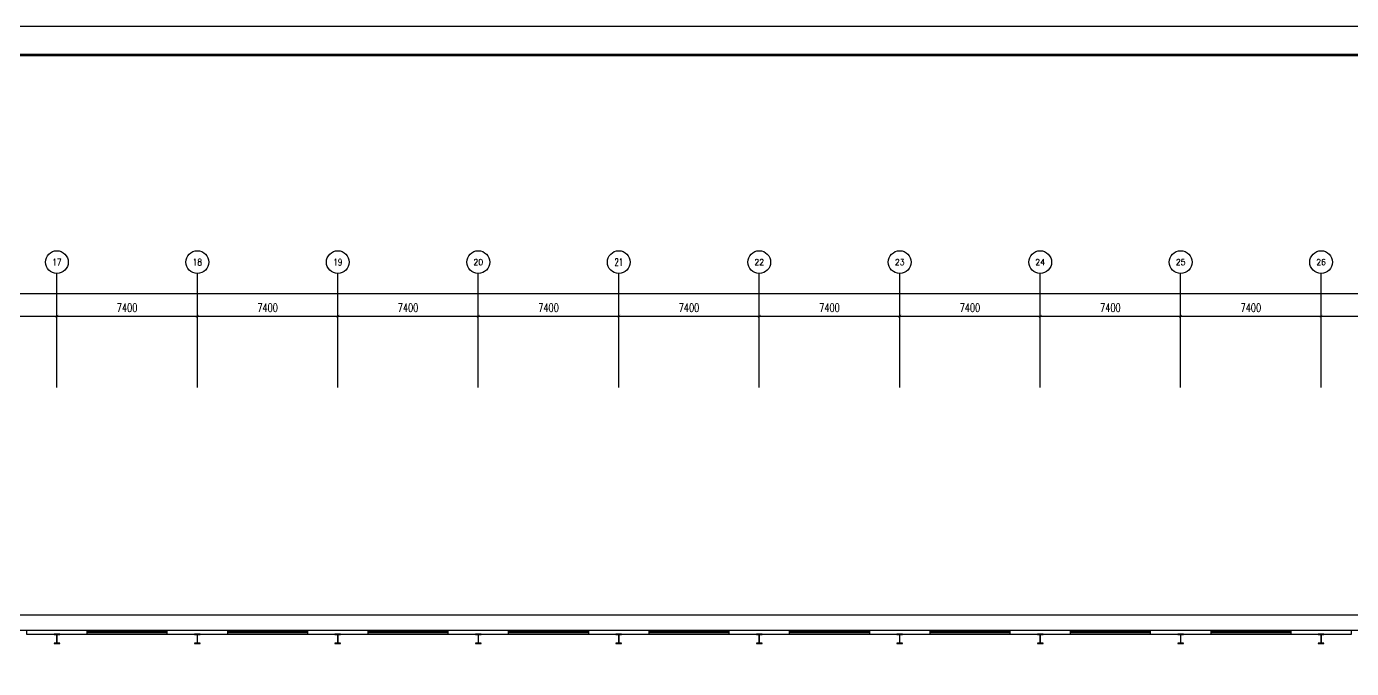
# Model space of a CAD drawing. Extents: x 1751103 to 2598738, y -609732 to 659428.
# Drawn here: x 2224648 to 2294448, y 78683 to 112505 of the extents above; entities that cross this region are included whole.
import ezdxf
from ezdxf.enums import TextEntityAlignment as Align

# ---------------------------------------------------------------- set-up
doc = ezdxf.new("R2010")
doc.units = 0
doc.header["$LTSCALE"] = 1000
doc.header["$MEASUREMENT"] = 0
doc.layers.get('0').update_dxf_attribs({"linetype": 'CONTINUOUS'})
doc.layers.get('DEFPOINTS').update_dxf_attribs({"linetype": 'CONTINUOUS'})
for name, color, linetype in [('AXIS', 3, 'CONTINUOUS'), ('AXIS_TEXT', 7, 'CONTINUOUS'), ('COLUMN', 99, 'CONTINUOUS'), ('GROUND', 2, 'CONTINUOUS'), ('PUB_TITLE', 4, 'CONTINUOUS'), ('WALL', 9, 'CONTINUOUS'), ('WINDOW', 99, 'CONTINUOUS')]:
    doc.layers.add(name, color=color, linetype=linetype)
doc.styles.add('_TCH_AXIS', font='COMPLEX', dxfattribs={"bigfont": 'GBCBIG'})
doc.styles.add('COMPLEX', font='COMPLEX')
doc.styles.add('DIM_FONT', font='SIMPLEX', dxfattribs={"width": 0.7, "bigfont": 'GBCBIG'})
doc.dimstyles.new('DIMN150', dxfattribs={"dimscale": 1.5, "dimtxt": 300, "dimasz": 100, "dimexe": 250, "dimexo": 300, "dimgap": 150, "dimtad": 1, "dimdec": 0, "dimzin": 0, "dimtxsty": 'DIM_FONT', "dimblk": 'ARCHTICK', "dimcen": 0.09, "dimclrt": 7, "dimazin": 3, "dimtfac": 1, "dimtdec": 0, "dimtix": 1, "dimtmove": 0, "dimatfit": 3, "dimtolj": 1, "dimtzin": 0})

# ---------------------------------------------------------------- blocks, each defined once
blk = doc.blocks.new('$WINLIB2D$00000001')
for p, q in [((-0.5, 0.5), (0.5, 0.5)), ((-0.5, 0.5), (-0.5, -0.5)), ((0.5, -0.5), (0.5, 0.5)), ((0.5, 0.167), (-0.5, 0.167)), ((0.5, -0.167), (-0.5, -0.167)), ((-0.5, -0.5), (0.5, -0.5))]:
    blk.add_line(p, q)
blk = doc.blocks.new('_AXISO')
blk.add_circle((0, 0), 0.5)
at = {"layer": 'AXIS_TEXT', "style": 'COMPLEX', "width": 1.041667}
blk.add_attdef('A', text='', height=0.56, dxfattribs=at).set_placement((-0.25, -0.28), (0.25, -0.28), align=Align.FIT)
blk = doc.blocks.new('_ARCHTICK')
at = {"color": 0, "linetype": 'BYBLOCK', "const_width": 0.15}
blk.add_lwpolyline([(-0.5, -0.5), (0.5, 0.5)], dxfattribs=at)
blk = doc.blocks.new('*D99')
at = {"layer": 'AXIS', "color": 0}
for p, q in [((2107648, 93942), (2107648, 98817)), ((2107648, 98442), (2315248, 98442)), ((2315248, 93942), (2315248, 98817))]:
    blk.add_line(p, q, dxfattribs=at)
at = {"layer": 'DEFPOINTS', "color": 0}
for p in [(2315248, 98442), (2107648, 93492), (2315248, 93492)]:
    blk.add_point(p, dxfattribs=at)
at = {"layer": 'AXIS', "color": 0, "xscale": 150, "yscale": 150, "zscale": 150, "rotation": 180}
blk.add_blockref('_ARCHTICK', (2107648, 98442), dxfattribs=at)
at = {"layer": 'AXIS', "color": 0, "xscale": 150, "yscale": 150, "zscale": 150}
blk.add_blockref('_ARCHTICK', (2315248, 98442), dxfattribs=at)
at = {"layer": 'AXIS', "color": 7, "insert": (2211448, 98892), "char_height": 450, "attachment_point": 5, "style": 'DIM_FONT'}
blk.add_mtext('\\A1;207600', dxfattribs=at)
blk = doc.blocks.new('*D116')
at = {"layer": 'AXIS', "color": 0}
for p, q in [((2218848, 93942), (2218848, 97617)), ((2218848, 97242), (2226248, 97242)), ((2226248, 93942), (2226248, 97617))]:
    blk.add_line(p, q, dxfattribs=at)
at = {"layer": 'DEFPOINTS', "color": 0}
for p in [(2226248, 97242), (2218848, 93492), (2226248, 93492)]:
    blk.add_point(p, dxfattribs=at)
at = {"layer": 'AXIS', "color": 0, "xscale": 150, "yscale": 150, "zscale": 150, "rotation": 180}
blk.add_blockref('_ARCHTICK', (2218848, 97242), dxfattribs=at)
at = {"layer": 'AXIS', "color": 0, "xscale": 150, "yscale": 150, "zscale": 150}
blk.add_blockref('_ARCHTICK', (2226248, 97242), dxfattribs=at)
at = {"layer": 'AXIS', "color": 7, "insert": (2222548, 97692), "char_height": 450, "attachment_point": 5, "style": 'DIM_FONT'}
blk.add_mtext('\\A1;7400', dxfattribs=at)
blk = doc.blocks.new('*D117')
at = {"layer": 'AXIS', "color": 0}
for p, q in [((2226248, 93942), (2226248, 97617)), ((2226248, 97242), (2233648, 97242)), ((2233648, 93942), (2233648, 97617))]:
    blk.add_line(p, q, dxfattribs=at)
at = {"layer": 'DEFPOINTS', "color": 0}
for p in [(2233648, 97242), (2226248, 93492), (2233648, 93492)]:
    blk.add_point(p, dxfattribs=at)
at = {"layer": 'AXIS', "color": 0, "xscale": 150, "yscale": 150, "zscale": 150, "rotation": 180}
blk.add_blockref('_ARCHTICK', (2226248, 97242), dxfattribs=at)
at = {"layer": 'AXIS', "color": 0, "xscale": 150, "yscale": 150, "zscale": 150}
blk.add_blockref('_ARCHTICK', (2233648, 97242), dxfattribs=at)
at = {"layer": 'AXIS', "color": 7, "insert": (2229948, 97692), "char_height": 450, "attachment_point": 5, "style": 'DIM_FONT'}
blk.add_mtext('\\A1;7400', dxfattribs=at)
blk = doc.blocks.new('*D118')
at = {"layer": 'AXIS', "color": 0}
for p, q in [((2233648, 93942), (2233648, 97617)), ((2233648, 97242), (2241048, 97242)), ((2241048, 93942), (2241048, 97617))]:
    blk.add_line(p, q, dxfattribs=at)
at = {"layer": 'DEFPOINTS', "color": 0}
for p in [(2241048, 97242), (2233648, 93492), (2241048, 93492)]:
    blk.add_point(p, dxfattribs=at)
at = {"layer": 'AXIS', "color": 0, "xscale": 150, "yscale": 150, "zscale": 150, "rotation": 180}
blk.add_blockref('_ARCHTICK', (2233648, 97242), dxfattribs=at)
at = {"layer": 'AXIS', "color": 0, "xscale": 150, "yscale": 150, "zscale": 150}
blk.add_blockref('_ARCHTICK', (2241048, 97242), dxfattribs=at)
at = {"layer": 'AXIS', "color": 7, "insert": (2237348, 97692), "char_height": 450, "attachment_point": 5, "style": 'DIM_FONT'}
blk.add_mtext('\\A1;7400', dxfattribs=at)
blk = doc.blocks.new('*D119')
at = {"layer": 'AXIS', "color": 0}
for p, q in [((2241048, 93942), (2241048, 97617)), ((2241048, 97242), (2248448, 97242)), ((2248448, 93942), (2248448, 97617))]:
    blk.add_line(p, q, dxfattribs=at)
at = {"layer": 'DEFPOINTS', "color": 0}
for p in [(2248448, 97242), (2241048, 93492), (2248448, 93492)]:
    blk.add_point(p, dxfattribs=at)
at = {"layer": 'AXIS', "color": 0, "xscale": 150, "yscale": 150, "zscale": 150, "rotation": 180}
blk.add_blockref('_ARCHTICK', (2241048, 97242), dxfattribs=at)
at = {"layer": 'AXIS', "color": 0, "xscale": 150, "yscale": 150, "zscale": 150}
blk.add_blockref('_ARCHTICK', (2248448, 97242), dxfattribs=at)
at = {"layer": 'AXIS', "color": 7, "insert": (2244748, 97692), "char_height": 450, "attachment_point": 5, "style": 'DIM_FONT'}
blk.add_mtext('\\A1;7400', dxfattribs=at)
blk = doc.blocks.new('*D120')
at = {"layer": 'AXIS', "color": 0}
for p, q in [((2248448, 93942), (2248448, 97617)), ((2248448, 97242), (2255848, 97242)), ((2255848, 93942), (2255848, 97617))]:
    blk.add_line(p, q, dxfattribs=at)
at = {"layer": 'DEFPOINTS', "color": 0}
for p in [(2255848, 97242), (2248448, 93492), (2255848, 93492)]:
    blk.add_point(p, dxfattribs=at)
at = {"layer": 'AXIS', "color": 0, "xscale": 150, "yscale": 150, "zscale": 150, "rotation": 180}
blk.add_blockref('_ARCHTICK', (2248448, 97242), dxfattribs=at)
at = {"layer": 'AXIS', "color": 0, "xscale": 150, "yscale": 150, "zscale": 150}
blk.add_blockref('_ARCHTICK', (2255848, 97242), dxfattribs=at)
at = {"layer": 'AXIS', "color": 7, "insert": (2252148, 97692), "char_height": 450, "attachment_point": 5, "style": 'DIM_FONT'}
blk.add_mtext('\\A1;7400', dxfattribs=at)
blk = doc.blocks.new('*D121')
at = {"layer": 'AXIS', "color": 0}
for p, q in [((2255848, 93942), (2255848, 97617)), ((2255848, 97242), (2263248, 97242)), ((2263248, 93942), (2263248, 97617))]:
    blk.add_line(p, q, dxfattribs=at)
at = {"layer": 'DEFPOINTS', "color": 0}
for p in [(2263248, 97242), (2255848, 93492), (2263248, 93492)]:
    blk.add_point(p, dxfattribs=at)
at = {"layer": 'AXIS', "color": 0, "xscale": 150, "yscale": 150, "zscale": 150, "rotation": 180}
blk.add_blockref('_ARCHTICK', (2255848, 97242), dxfattribs=at)
at = {"layer": 'AXIS', "color": 0, "xscale": 150, "yscale": 150, "zscale": 150}
blk.add_blockref('_ARCHTICK', (2263248, 97242), dxfattribs=at)
at = {"layer": 'AXIS', "color": 7, "insert": (2259548, 97692), "char_height": 450, "attachment_point": 5, "style": 'DIM_FONT'}
blk.add_mtext('\\A1;7400', dxfattribs=at)
blk = doc.blocks.new('*D122')
at = {"layer": 'AXIS', "color": 0}
for p, q in [((2263248, 93942), (2263248, 97617)), ((2263248, 97242), (2270648, 97242)), ((2270648, 93942), (2270648, 97617))]:
    blk.add_line(p, q, dxfattribs=at)
at = {"layer": 'DEFPOINTS', "color": 0}
for p in [(2270648, 97242), (2263248, 93492), (2270648, 93492)]:
    blk.add_point(p, dxfattribs=at)
at = {"layer": 'AXIS', "color": 0, "xscale": 150, "yscale": 150, "zscale": 150, "rotation": 180}
blk.add_blockref('_ARCHTICK', (2263248, 97242), dxfattribs=at)
at = {"layer": 'AXIS', "color": 0, "xscale": 150, "yscale": 150, "zscale": 150}
blk.add_blockref('_ARCHTICK', (2270648, 97242), dxfattribs=at)
at = {"layer": 'AXIS', "color": 7, "insert": (2266948, 97692), "char_height": 450, "attachment_point": 5, "style": 'DIM_FONT'}
blk.add_mtext('\\A1;7400', dxfattribs=at)
blk = doc.blocks.new('*D123')
at = {"layer": 'AXIS', "color": 0}
for p, q in [((2270648, 93942), (2270648, 97617)), ((2270648, 97242), (2278048, 97242)), ((2278048, 93942), (2278048, 97617))]:
    blk.add_line(p, q, dxfattribs=at)
at = {"layer": 'DEFPOINTS', "color": 0}
for p in [(2278048, 97242), (2270648, 93492), (2278048, 93492)]:
    blk.add_point(p, dxfattribs=at)
at = {"layer": 'AXIS', "color": 0, "xscale": 150, "yscale": 150, "zscale": 150, "rotation": 180}
blk.add_blockref('_ARCHTICK', (2270648, 97242), dxfattribs=at)
at = {"layer": 'AXIS', "color": 0, "xscale": 150, "yscale": 150, "zscale": 150}
blk.add_blockref('_ARCHTICK', (2278048, 97242), dxfattribs=at)
at = {"layer": 'AXIS', "color": 7, "insert": (2274348, 97692), "char_height": 450, "attachment_point": 5, "style": 'DIM_FONT'}
blk.add_mtext('\\A1;7400', dxfattribs=at)
blk = doc.blocks.new('*D124')
at = {"layer": 'AXIS', "color": 0}
for p, q in [((2278048, 93942), (2278048, 97617)), ((2278048, 97242), (2285448, 97242)), ((2285448, 93942), (2285448, 97617))]:
    blk.add_line(p, q, dxfattribs=at)
at = {"layer": 'DEFPOINTS', "color": 0}
for p in [(2285448, 97242), (2278048, 93492), (2285448, 93492)]:
    blk.add_point(p, dxfattribs=at)
at = {"layer": 'AXIS', "color": 0, "xscale": 150, "yscale": 150, "zscale": 150, "rotation": 180}
blk.add_blockref('_ARCHTICK', (2278048, 97242), dxfattribs=at)
at = {"layer": 'AXIS', "color": 0, "xscale": 150, "yscale": 150, "zscale": 150}
blk.add_blockref('_ARCHTICK', (2285448, 97242), dxfattribs=at)
at = {"layer": 'AXIS', "color": 7, "insert": (2281748, 97692), "char_height": 450, "attachment_point": 5, "style": 'DIM_FONT'}
blk.add_mtext('\\A1;7400', dxfattribs=at)
blk = doc.blocks.new('*D125')
at = {"layer": 'AXIS', "color": 0}
for p, q in [((2285448, 93942), (2285448, 97617)), ((2285448, 97242), (2292848, 97242)), ((2292848, 93942), (2292848, 97617))]:
    blk.add_line(p, q, dxfattribs=at)
at = {"layer": 'DEFPOINTS', "color": 0}
for p in [(2292848, 97242), (2285448, 93492), (2292848, 93492)]:
    blk.add_point(p, dxfattribs=at)
at = {"layer": 'AXIS', "color": 0, "xscale": 150, "yscale": 150, "zscale": 150, "rotation": 180}
blk.add_blockref('_ARCHTICK', (2285448, 97242), dxfattribs=at)
at = {"layer": 'AXIS', "color": 0, "xscale": 150, "yscale": 150, "zscale": 150}
blk.add_blockref('_ARCHTICK', (2292848, 97242), dxfattribs=at)
at = {"layer": 'AXIS', "color": 7, "insert": (2289148, 97692), "char_height": 450, "attachment_point": 5, "style": 'DIM_FONT'}
blk.add_mtext('\\A1;7400', dxfattribs=at)
blk = doc.blocks.new('*D126')
at = {"layer": 'AXIS', "color": 0}
for p, q in [((2292848, 93942), (2292848, 97617)), ((2292848, 97242), (2300248, 97242)), ((2300248, 93942), (2300248, 97617))]:
    blk.add_line(p, q, dxfattribs=at)
at = {"layer": 'DEFPOINTS', "color": 0}
for p in [(2300248, 97242), (2292848, 93492), (2300248, 93492)]:
    blk.add_point(p, dxfattribs=at)
at = {"layer": 'AXIS', "color": 0, "xscale": 150, "yscale": 150, "zscale": 150, "rotation": 180}
blk.add_blockref('_ARCHTICK', (2292848, 97242), dxfattribs=at)
at = {"layer": 'AXIS', "color": 0, "xscale": 150, "yscale": 150, "zscale": 150}
blk.add_blockref('_ARCHTICK', (2300248, 97242), dxfattribs=at)
at = {"layer": 'AXIS', "color": 7, "insert": (2296548, 97692), "char_height": 450, "attachment_point": 5, "style": 'DIM_FONT'}
blk.add_mtext('\\A1;7400', dxfattribs=at)
blk = doc.blocks.new('W2')
at = {"layer": 'AXIS', "color": 8}
for p, q in [((2226247.9, 93491.5), (2226247.9, 99491.5)), ((2233647.9, 93491.5), (2233647.9, 99491.5)), ((2241047.9, 93491.5), (2241047.9, 99491.5)), ((2248447.9, 93491.5), (2248447.9, 99491.5)), ((2255847.9, 93491.5), (2255847.9, 99491.5)), ((2263247.9, 93491.5), (2263247.9, 99491.5)), ((2270647.9, 93491.5), (2270647.9, 99491.5)), ((2278047.9, 93491.5), (2278047.9, 99491.5)), ((2285447.9, 93491.5), (2285447.9, 99491.5)), ((2292847.9, 93491.5), (2292847.9, 99491.5))]:
    blk.add_line(p, q, dxfattribs=at)
at = {"layer": 'COLUMN', "color": 8}
for p, q in [((2226397.9, 80491.5), (2226097.9, 80491.5)), ((2226097.9, 80491.5), (2226097.9, 80473.5)), ((2226097.9, 80473.5), (2226237.9, 80473.5)), ((2226237.9, 80473.5), (2226242.9, 80468.5)), ((2226242.9, 80468.5), (2226242.9, 80014.5)), ((2226252.9, 80468.5), (2226257.9, 80473.5)), ((2226252.9, 80014.5), (2226252.9, 80468.5)), ((2226257.9, 80473.5), (2226397.9, 80473.5)), ((2226397.9, 80473.5), (2226397.9, 80491.5)), ((2233797.9, 80491.5), (2233497.9, 80491.5)), ((2233497.9, 80491.5), (2233497.9, 80473.5)), ((2233497.9, 80473.5), (2233637.9, 80473.5)), ((2233637.9, 80473.5), (2233642.9, 80468.5)), ((2233642.9, 80468.5), (2233642.9, 80014.5)), ((2233652.9, 80468.5), (2233657.9, 80473.5)), ((2233652.9, 80014.5), (2233652.9, 80468.5)), ((2233657.9, 80473.5), (2233797.9, 80473.5)), ((2233797.9, 80473.5), (2233797.9, 80491.5)), ((2241197.9, 80491.5), (2240897.9, 80491.5)), ((2240897.9, 80491.5), (2240897.9, 80473.5)), ((2240897.9, 80473.5), (2241037.9, 80473.5)), ((2241037.9, 80473.5), (2241042.9, 80468.5)), ((2241042.9, 80468.5), (2241042.9, 80014.5)), ((2241052.9, 80468.5), (2241057.9, 80473.5)), ((2241052.9, 80014.5), (2241052.9, 80468.5)), ((2241057.9, 80473.5), (2241197.9, 80473.5)), ((2241197.9, 80473.5), (2241197.9, 80491.5)), ((2248597.9, 80491.5), (2248297.9, 80491.5)), ((2248297.9, 80491.5), (2248297.9, 80473.5)), ((2248297.9, 80473.5), (2248437.9, 80473.5)), ((2248437.9, 80473.5), (2248442.9, 80468.5)), ((2248442.9, 80468.5), (2248442.9, 80014.5)), ((2248452.9, 80468.5), (2248457.9, 80473.5)), ((2248452.9, 80014.5), (2248452.9, 80468.5)), ((2248457.9, 80473.5), (2248597.9, 80473.5)), ((2248597.9, 80473.5), (2248597.9, 80491.5)), ((2255997.9, 80491.5), (2255697.9, 80491.5)), ((2255697.9, 80491.5), (2255697.9, 80473.5)), ((2255697.9, 80473.5), (2255837.9, 80473.5)), ((2255837.9, 80473.5), (2255842.9, 80468.5)), ((2255842.9, 80468.5), (2255842.9, 80014.5)), ((2255852.9, 80468.5), (2255857.9, 80473.5)), ((2255852.9, 80014.5), (2255852.9, 80468.5)), ((2255857.9, 80473.5), (2255997.9, 80473.5)), ((2255997.9, 80473.5), (2255997.9, 80491.5)), ((2263397.9, 80491.5), (2263097.9, 80491.5)), ((2263097.9, 80491.5), (2263097.9, 80473.5)), ((2263097.9, 80473.5), (2263237.9, 80473.5)), ((2263237.9, 80473.5), (2263242.9, 80468.5)), ((2263242.9, 80468.5), (2263242.9, 80014.5)), ((2263252.9, 80468.5), (2263257.9, 80473.5)), ((2263252.9, 80014.5), (2263252.9, 80468.5)), ((2263257.9, 80473.5), (2263397.9, 80473.5)), ((2263397.9, 80473.5), (2263397.9, 80491.5)), ((2270797.9, 80491.5), (2270497.9, 80491.5)), ((2270497.9, 80491.5), (2270497.9, 80473.5)), ((2270497.9, 80473.5), (2270637.9, 80473.5)), ((2270637.9, 80473.5), (2270642.9, 80468.5)), ((2270642.9, 80468.5), (2270642.9, 80014.5)), ((2270652.9, 80468.5), (2270657.9, 80473.5)), ((2270652.9, 80014.5), (2270652.9, 80468.5)), ((2270657.9, 80473.5), (2270797.9, 80473.5)), ((2270797.9, 80473.5), (2270797.9, 80491.5)), ((2278197.9, 80491.5), (2277897.9, 80491.5)), ((2277897.9, 80491.5), (2277897.9, 80473.5)), ((2277897.9, 80473.5), (2278037.9, 80473.5)), ((2278037.9, 80473.5), (2278042.9, 80468.5)), ((2278042.9, 80468.5), (2278042.9, 80014.5)), ((2278052.9, 80468.5), (2278057.9, 80473.5)), ((2278052.9, 80014.5), (2278052.9, 80468.5)), ((2278057.9, 80473.5), (2278197.9, 80473.5)), ((2278197.9, 80473.5), (2278197.9, 80491.5)), ((2285597.9, 80491.5), (2285297.9, 80491.5)), ((2285297.9, 80491.5), (2285297.9, 80473.5)), ((2285297.9, 80473.5), (2285437.9, 80473.5)), ((2285437.9, 80473.5), (2285442.9, 80468.5)), ((2285442.9, 80468.5), (2285442.9, 80014.5)), ((2285452.9, 80468.5), (2285457.9, 80473.5)), ((2285452.9, 80014.5), (2285452.9, 80468.5)), ((2285457.9, 80473.5), (2285597.9, 80473.5)), ((2285597.9, 80473.5), (2285597.9, 80491.5)), ((2292997.9, 80491.5), (2292697.9, 80491.5)), ((2292697.9, 80491.5), (2292697.9, 80473.5)), ((2292697.9, 80473.5), (2292837.9, 80473.5)), ((2292837.9, 80473.5), (2292842.9, 80468.5)), ((2292842.9, 80468.5), (2292842.9, 80014.5)), ((2292852.9, 80468.5), (2292857.9, 80473.5)), ((2292852.9, 80014.5), (2292852.9, 80468.5)), ((2292857.9, 80473.5), (2292997.9, 80473.5)), ((2292997.9, 80473.5), (2292997.9, 80491.5)), ((2226237.9, 80009.5), (2226097.9, 80009.5)), ((2226097.9, 80009.5), (2226097.9, 79991.5)), ((2226097.9, 79991.5), (2226397.9, 79991.5)), ((2226242.9, 80014.5), (2226237.9, 80009.5)), ((2226257.9, 80009.5), (2226252.9, 80014.5)), ((2226397.9, 80009.5), (2226257.9, 80009.5)), ((2226397.9, 79991.5), (2226397.9, 80009.5)), ((2233637.9, 80009.5), (2233497.9, 80009.5)), ((2233497.9, 80009.5), (2233497.9, 79991.5)), ((2233497.9, 79991.5), (2233797.9, 79991.5)), ((2233642.9, 80014.5), (2233637.9, 80009.5)), ((2233657.9, 80009.5), (2233652.9, 80014.5)), ((2233797.9, 80009.5), (2233657.9, 80009.5)), ((2233797.9, 79991.5), (2233797.9, 80009.5)), ((2241037.9, 80009.5), (2240897.9, 80009.5)), ((2240897.9, 80009.5), (2240897.9, 79991.5)), ((2240897.9, 79991.5), (2241197.9, 79991.5)), ((2241042.9, 80014.5), (2241037.9, 80009.5)), ((2241057.9, 80009.5), (2241052.9, 80014.5)), ((2241197.9, 80009.5), (2241057.9, 80009.5)), ((2241197.9, 79991.5), (2241197.9, 80009.5)), ((2248437.9, 80009.5), (2248297.9, 80009.5)), ((2248297.9, 80009.5), (2248297.9, 79991.5)), ((2248297.9, 79991.5), (2248597.9, 79991.5)), ((2248442.9, 80014.5), (2248437.9, 80009.5)), ((2248457.9, 80009.5), (2248452.9, 80014.5)), ((2248597.9, 80009.5), (2248457.9, 80009.5)), ((2248597.9, 79991.5), (2248597.9, 80009.5)), ((2255837.9, 80009.5), (2255697.9, 80009.5)), ((2255697.9, 80009.5), (2255697.9, 79991.5)), ((2255697.9, 79991.5), (2255997.9, 79991.5)), ((2255842.9, 80014.5), (2255837.9, 80009.5)), ((2255857.9, 80009.5), (2255852.9, 80014.5)), ((2255997.9, 80009.5), (2255857.9, 80009.5)), ((2255997.9, 79991.5), (2255997.9, 80009.5)), ((2263237.9, 80009.5), (2263097.9, 80009.5)), ((2263097.9, 80009.5), (2263097.9, 79991.5)), ((2263097.9, 79991.5), (2263397.9, 79991.5)), ((2263242.9, 80014.5), (2263237.9, 80009.5)), ((2263257.9, 80009.5), (2263252.9, 80014.5)), ((2263397.9, 80009.5), (2263257.9, 80009.5)), ((2263397.9, 79991.5), (2263397.9, 80009.5)), ((2270637.9, 80009.5), (2270497.9, 80009.5)), ((2270497.9, 80009.5), (2270497.9, 79991.5)), ((2270497.9, 79991.5), (2270797.9, 79991.5)), ((2270642.9, 80014.5), (2270637.9, 80009.5)), ((2270657.9, 80009.5), (2270652.9, 80014.5)), ((2270797.9, 80009.5), (2270657.9, 80009.5)), ((2270797.9, 79991.5), (2270797.9, 80009.5)), ((2278037.9, 80009.5), (2277897.9, 80009.5)), ((2277897.9, 80009.5), (2277897.9, 79991.5)), ((2277897.9, 79991.5), (2278197.9, 79991.5)), ((2278042.9, 80014.5), (2278037.9, 80009.5)), ((2278057.9, 80009.5), (2278052.9, 80014.5)), ((2278197.9, 80009.5), (2278057.9, 80009.5)), ((2278197.9, 79991.5), (2278197.9, 80009.5)), ((2285437.9, 80009.5), (2285297.9, 80009.5)), ((2285297.9, 80009.5), (2285297.9, 79991.5)), ((2285297.9, 79991.5), (2285597.9, 79991.5)), ((2285442.9, 80014.5), (2285437.9, 80009.5)), ((2285457.9, 80009.5), (2285452.9, 80014.5)), ((2285597.9, 80009.5), (2285457.9, 80009.5)), ((2285597.9, 79991.5), (2285597.9, 80009.5)), ((2292837.9, 80009.5), (2292697.9, 80009.5)), ((2292697.9, 80009.5), (2292697.9, 79991.5)), ((2292697.9, 79991.5), (2292997.9, 79991.5)), ((2292842.9, 80014.5), (2292837.9, 80009.5)), ((2292857.9, 80009.5), (2292852.9, 80014.5)), ((2292997.9, 80009.5), (2292857.9, 80009.5)), ((2292997.9, 79991.5), (2292997.9, 80009.5))]:
    blk.add_line(p, q, dxfattribs=at)
at = {"layer": 'GROUND', "color": 8}
for p, q in [((2316047.9, 81491.5), (2212597.9, 81491.5)), ((2315247.9, 80691.5), (2211797.9, 80691.5))]:
    blk.add_line(p, q, dxfattribs=at)
at = {"layer": 'WALL', "color": 8}
for p, q in [((2226247.9, 80691.5), (2224647.9, 80691.5)), ((2224647.9, 80691.5), (2224647.9, 80491.5)), ((2224647.9, 80491.5), (2226097.9, 80491.5)), ((2227847.9, 80691.5), (2226247.9, 80691.5)), ((2226397.9, 80491.5), (2227847.9, 80491.5)), ((2227847.9, 80491.5), (2227847.9, 80691.5)), ((2233647.9, 80691.5), (2232047.9, 80691.5)), ((2232047.9, 80691.5), (2232047.9, 80491.5)), ((2232047.9, 80491.5), (2233497.9, 80491.5)), ((2235247.9, 80691.5), (2233647.9, 80691.5)), ((2233797.9, 80491.5), (2235247.9, 80491.5)), ((2235247.9, 80491.5), (2235247.9, 80691.5)), ((2241047.9, 80691.5), (2239447.9, 80691.5)), ((2239447.9, 80691.5), (2239447.9, 80491.5)), ((2239447.9, 80491.5), (2240897.9, 80491.5)), ((2242647.9, 80691.5), (2241047.9, 80691.5)), ((2241197.9, 80491.5), (2242647.9, 80491.5)), ((2242647.9, 80491.5), (2242647.9, 80691.5)), ((2248447.9, 80691.5), (2246847.9, 80691.5)), ((2246847.9, 80691.5), (2246847.9, 80491.5)), ((2246847.9, 80491.5), (2248297.9, 80491.5)), ((2250047.9, 80691.5), (2248447.9, 80691.5)), ((2248597.9, 80491.5), (2250047.9, 80491.5)), ((2250047.9, 80491.5), (2250047.9, 80691.5)), ((2255847.9, 80691.5), (2254247.9, 80691.5)), ((2254247.9, 80691.5), (2254247.9, 80491.5)), ((2254247.9, 80491.5), (2255697.9, 80491.5)), ((2257447.9, 80691.5), (2255847.9, 80691.5)), ((2255997.9, 80491.5), (2257447.9, 80491.5)), ((2257447.9, 80491.5), (2257447.9, 80691.5)), ((2263247.9, 80691.5), (2261647.9, 80691.5)), ((2261647.9, 80691.5), (2261647.9, 80491.5)), ((2261647.9, 80491.5), (2263097.9, 80491.5)), ((2264847.9, 80691.5), (2263247.9, 80691.5)), ((2263397.9, 80491.5), (2264847.9, 80491.5)), ((2264847.9, 80491.5), (2264847.9, 80691.5)), ((2270647.9, 80691.5), (2269047.9, 80691.5)), ((2269047.9, 80691.5), (2269047.9, 80491.5)), ((2269047.9, 80491.5), (2270497.9, 80491.5)), ((2272247.9, 80691.5), (2270647.9, 80691.5)), ((2270797.9, 80491.5), (2272247.9, 80491.5)), ((2272247.9, 80491.5), (2272247.9, 80691.5)), ((2278047.9, 80691.5), (2276447.9, 80691.5)), ((2276447.9, 80691.5), (2276447.9, 80491.5)), ((2276447.9, 80491.5), (2277897.9, 80491.5)), ((2279647.9, 80691.5), (2278047.9, 80691.5)), ((2278197.9, 80491.5), (2279647.9, 80491.5)), ((2279647.9, 80491.5), (2279647.9, 80691.5)), ((2285447.9, 80691.5), (2283847.9, 80691.5)), ((2283847.9, 80691.5), (2283847.9, 80491.5)), ((2283847.9, 80491.5), (2285297.9, 80491.5)), ((2287047.9, 80691.5), (2285447.9, 80691.5)), ((2285597.9, 80491.5), (2287047.9, 80491.5)), ((2287047.9, 80491.5), (2287047.9, 80691.5)), ((2292847.9, 80691.5), (2291247.9, 80691.5)), ((2291247.9, 80691.5), (2291247.9, 80491.5)), ((2291247.9, 80491.5), (2292697.9, 80491.5)), ((2294447.9, 80691.5), (2292847.9, 80691.5)), ((2292997.9, 80491.5), (2294447.9, 80491.5)), ((2294447.9, 80491.5), (2294447.9, 80691.5))]:
    blk.add_line(p, q, dxfattribs=at)
at = {"layer": 'AXIS', "color": 8}
ref = blk.add_blockref('_AXISO', (2226247.9, 100091.5), dxfattribs=dict(at, xscale=1200, yscale=1200, zscale=1200))
ref.add_attrib('A', '17', dxfattribs={"layer": 'AXIS_TEXT', "color": 8, "height": 340.8, "style": '_TCH_AXIS', "width": 1.034483}).set_placement((2226004.4, 99921.1), (2226491.3, 99921.1), align=Align.FIT)
ref = blk.add_blockref('_AXISO', (2233647.9, 100091.5), dxfattribs=dict(at, xscale=1200, yscale=1200, zscale=1200))
ref.add_attrib('A', '18', dxfattribs={"layer": 'AXIS_TEXT', "color": 8, "height": 340.8, "style": '_TCH_AXIS', "width": 1.034483}).set_placement((2233404.4, 99921.1), (2233891.3, 99921.1), align=Align.FIT)
ref = blk.add_blockref('_AXISO', (2241047.9, 100091.5), dxfattribs=dict(at, xscale=1200, yscale=1200, zscale=1200))
ref.add_attrib('A', '19', dxfattribs={"layer": 'AXIS_TEXT', "color": 8, "height": 347.88, "style": '_TCH_AXIS'}).set_placement((2240807.7, 99917.6), (2241288.1, 99917.6), align=Align.FIT)
ref = blk.add_blockref('_AXISO', (2248447.9, 100091.5), dxfattribs=dict(at, xscale=1200, yscale=1200, zscale=1200))
ref.add_attrib('A', '20', dxfattribs={"layer": 'AXIS_TEXT', "color": 8, "height": 314.9, "style": '_TCH_AXIS'}).set_placement((2248193, 99934.1), (2248702.8, 99934.1), align=Align.FIT)
ref = blk.add_blockref('_AXISO', (2255847.9, 100091.5), dxfattribs=dict(at, xscale=1200, yscale=1200, zscale=1200))
ref.add_attrib('A', '21', dxfattribs={"layer": 'AXIS_TEXT', "color": 8, "height": 378.95, "style": '_TCH_AXIS', "width": 0.862069}).set_placement((2255622.3, 99902.1), (2256073.4, 99902.1), align=Align.FIT)
ref = blk.add_blockref('_AXISO', (2263247.9, 100091.5), dxfattribs=dict(at, xscale=1200, yscale=1200, zscale=1200))
ref.add_attrib('A', '22', dxfattribs={"layer": 'AXIS_TEXT', "color": 8, "height": 314.9, "style": '_TCH_AXIS'}).set_placement((2262993, 99934.1), (2263502.8, 99934.1), align=Align.FIT)
ref = blk.add_blockref('_AXISO', (2270647.9, 100091.5), dxfattribs=dict(at, xscale=1200, yscale=1200, zscale=1200))
ref.add_attrib('A', '23', dxfattribs={"layer": 'AXIS_TEXT', "color": 8, "height": 314.9, "style": '_TCH_AXIS'}).set_placement((2270393, 99934.1), (2270902.8, 99934.1), align=Align.FIT)
ref = blk.add_blockref('_AXISO', (2278047.9, 100091.5), dxfattribs=dict(at, xscale=1200, yscale=1200, zscale=1200))
ref.add_attrib('A', '24', dxfattribs={"layer": 'AXIS_TEXT', "color": 8, "height": 308.98, "style": '_TCH_AXIS', "width": 0.972222}).set_placement((2277790.4, 99937), (2278305.4, 99937), align=Align.FIT)
ref = blk.add_blockref('_AXISO', (2285447.9, 100091.5), dxfattribs=dict(at, xscale=1200, yscale=1200, zscale=1200))
ref.add_attrib('A', '25', dxfattribs={"layer": 'AXIS_TEXT', "color": 8, "height": 314.9, "style": '_TCH_AXIS'}).set_placement((2285193, 99934.1), (2285702.8, 99934.1), align=Align.FIT)
ref = blk.add_blockref('_AXISO', (2292847.9, 100091.5), dxfattribs=dict(at, xscale=1200, yscale=1200, zscale=1200))
ref.add_attrib('A', '26', dxfattribs={"layer": 'AXIS_TEXT', "color": 8, "height": 321.04, "style": '_TCH_AXIS', "width": 0.970588}).set_placement((2292595.6, 99931), (2293100.1, 99931), align=Align.FIT)
at = {"layer": 'WINDOW', "color": 8, "xscale": 4200, "yscale": -200, "zscale": 4200}
for p in [(2229947.9, 80591.5), (2237347.9, 80591.5), (2244747.9, 80591.5), (2252147.9, 80591.5), (2259547.9, 80591.5), (2266947.9, 80591.5), (2274347.9, 80591.5), (2281747.9, 80591.5), (2289147.9, 80591.5)]:
    blk.add_blockref('$WINLIB2D$00000001', p, dxfattribs=at)
at = {"layer": 'AXIS', "color": 8}
for p1, p2, distance, picture, middle in [((2107647.9, 93491.5), (2315247.9, 93491.5), 4950, '*D99', (2211447.9, 98891.5)), ((2218847.9, 93491.5), (2226247.9, 93491.5), 3750, '*D116', (2222547.9, 97691.5)), ((2226247.9, 93491.5), (2233647.9, 93491.5), 3750, '*D117', (2229947.9, 97691.5)), ((2233647.9, 93491.5), (2241047.9, 93491.5), 3750, '*D118', (2237347.9, 97691.5)), ((2241047.9, 93491.5), (2248447.9, 93491.5), 3750, '*D119', (2244747.9, 97691.5)), ((2248447.9, 93491.5), (2255847.9, 93491.5), 3750, '*D120', (2252147.9, 97691.5)), ((2255847.9, 93491.5), (2263247.9, 93491.5), 3750, '*D121', (2259547.9, 97691.5)), ((2263247.9, 93491.5), (2270647.9, 93491.5), 3750, '*D122', (2266947.9, 97691.5)), ((2270647.9, 93491.5), (2278047.9, 93491.5), 3750, '*D123', (2274347.9, 97691.5)), ((2278047.9, 93491.5), (2285447.9, 93491.5), 3750, '*D124', (2281747.9, 97691.5)), ((2285447.9, 93491.5), (2292847.9, 93491.5), 3750, '*D125', (2289147.9, 97691.5)), ((2292847.9, 93491.5), (2300247.9, 93491.5), 3750, '*D126', (2296547.9, 97691.5))]:
    dim = blk.add_aligned_dim(p1=p1, p2=p2, distance=distance, dimstyle='DIMN150', dxfattribs=at)
    dim.commit()
    dim.dimension.update_dxf_attribs({"geometry": picture, "text_midpoint": middle})

msp = doc.modelspace()

# ---------------------------------------------------------------- linework, layer by layer
at = {"layer": 'PUB_TITLE'}
msp.add_lwpolyline([(2088595, 23405), (2340895, 23405), (2340895, 112505), (2088595, 112505)], close=True, dxfattribs=at)
at = {"layer": 'PUB_TITLE', "const_width": 150}
msp.add_lwpolyline([(2092345, 24905), (2339395, 24905), (2339395, 111005), (2092345, 111005)], close=True, dxfattribs=at)

# ---------------------------------------------------------------- block references
msp.add_blockref('W2', (0, 0))

doc.saveas('drawing.dxf')
